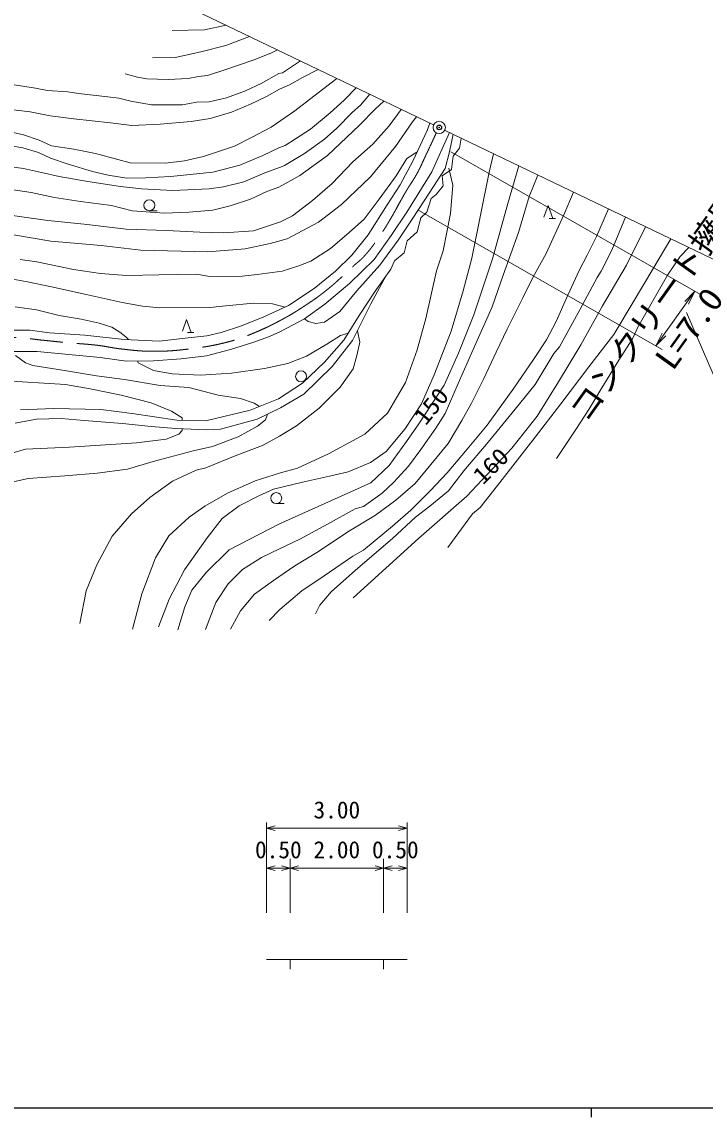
# Model space of a CAD drawing. Units: millimetres, scale not verified, with parts at other scales. Extents: x 40000 to 680000, y 20000 to 380000.
# Drawn here: x 207160 to 280169, y 204000 to 320978 of the extents above; entities that cross this region are included whole.
import ezdxf
from ezdxf.enums import TextEntityAlignment as Align

# ---------------------------------------------------------------- set-up
doc = ezdxf.new("R2010")
doc.units = ezdxf.units.MM
doc.header["$LTSCALE"] = 1000
doc.header["$PDMODE"] = 32
doc.header["$PDSIZE"] = 500
doc.linetypes.add('CHAIN', pattern=[18.5, 12, -1.5, 3.5, -1.5])
for name, color, linetype, lineweight in [('M-BMK', 2, 'CHAIN', 13), ('M-TTL-BAND', 7, 'Continuous', 25), ('M-WORK', 1, 'Continuous', 13)]:
    doc.layers.add(name, color=color, linetype=linetype, lineweight=lineweight)
doc.layers.add('M-OTRS', color=6, linetype='Continuous')
doc.styles.add('ＭＳ ゴシック', font='')
doc.styles.get('ＭＳ ゴシック').set_extended_font_data('MS Gothic')

# ---------------------------------------------------------------- blocks, each defined once
blk = doc.blocks.new('open_arrow')
at = {"color": 0, "linetype": 'Continuous', "lineweight": -2}
blk.add_lwpolyline([(7.5, 1.25), (0, 0), (7.5, -1.25)], dxfattribs=at)

msp = doc.modelspace()

# ---------------------------------------------------------------- linework, layer by layer
at = {"layer": 'M-BMK'}
msp.add_open_spline([(251445, 309131), (250900, 307949), (250762, 307646), (250311, 306700), (249946, 305937), (249777, 305491), (249367, 304751), (248943, 303985), (248632, 303600), (248188, 302845), (247461, 301607), (247121, 300875), (246382, 299644), (245932, 298892), (245662, 298481), (245160, 297761), (244641, 297017), (244329, 296611), (243724, 295935), (243359, 295527), (243093, 295359), (242688, 294991), (241584, 293990), (241012, 293376), (239856, 292437), (238747, 291534), (238070, 291096), (236870, 290318), (236007, 289758), (235501, 289477), (234593, 288994), (233343, 288330), (232612, 288014), (231299, 287486), (230444, 287143), (229946, 286992), (229052, 286763), (227802, 286442), (227085, 286316), (225805, 286147), (224048, 285915), (223053, 285797), (221281, 285793), (219876, 285791), (219090, 285897), (217695, 286055), (216716, 286166), (216181, 286327), (215202, 286440), (213955, 286583), (213250, 286601), (212001, 286717), (210924, 286817), (210322, 286888), (209246, 286994), (208182, 287098), (207591, 287254), (206522, 287255), (205090, 287257), (204289, 287109), (202875, 286886), (201266, 286633), (200371, 286419), (198812, 285947), (197083, 285424), (196162, 284986), (194472, 284347), (193285, 283898), (192584, 283728), (191440, 283177), (190036, 282502), (189316, 281995), (187962, 281223), (186657, 280477), (185938, 280038), (184638, 279284), (184170, 279012), (183909, 278857), (183438, 278591), (182913, 278295), (182622, 278123), (182084, 277852), (181502, 277560), (181178, 277389), (180575, 277144), (179878, 276861), (179478, 276722), (178759, 276498), (177852, 276216), (177341, 276047), (176405, 275883), (175747, 275767), (175364, 275805), (174697, 275806), (173528, 275806), (172873, 275868), (171711, 275990), (170691, 276097), (170133, 276261), (169126, 276452), (167696, 276723), (167237, 276828), (165478, 277211)], degree=3, knots=[0, 0, 0, 0, 1, 1, 1, 2, 2, 2, 3, 3, 3, 4, 4, 4, 5, 5, 5, 6, 6, 6, 7, 7, 7, 8, 8, 8, 9, 9, 9, 10, 10, 10, 11, 11, 11, 12, 12, 12, 13, 13, 13, 14, 14, 14, 15, 15, 15, 16, 16, 16, 17, 17, 17, 18, 18, 18, 19, 19, 19, 20, 20, 20, 21, 21, 21, 22, 22, 22, 23, 23, 23, 24, 24, 24, 25, 25, 25, 26, 26, 26, 27, 27, 27, 28, 28, 28, 29, 29, 29, 30, 30, 30, 31, 31, 31, 32, 32, 32, 33, 33, 33, 34, 34, 34, 34], dxfattribs=at)
at = {"layer": 'M-OTRS'}
msp.add_point((251755, 309708), dxfattribs=at)
at = {"layer": 'M-TTL-BAND'}
for p, q in [((40000, 205000), (579000, 205000)), ((268000, 205000), (268000, 204000))]:
    msp.add_line(p, q, dxfattribs=at)
at = {"layer": 'M-WORK'}
for p, q in [((222658, 323661), (251155, 309971)), ((226658, 320144), (228982, 320622)), ((223223, 320054), (226658, 320144)), ((228943, 318448), (231477, 319424)), ((226438, 317824), (228943, 318448)), ((221119, 317123), (223557, 317191)), ((223557, 317191), (225190, 317521)), ((225190, 317521), (226438, 317824)), ((231995, 316938), (233821, 317664)), ((233821, 317664), (234477, 317983)), ((227001, 315267), (228845, 315843)), ((228845, 315843), (231995, 316938)), ((235025, 315525), (236918, 316810)), ((237153, 315030), (238754, 315868)), ((238754, 315868), (238820, 315897)), ((218200, 315424), (219520, 315078)), ((219520, 315078), (220513, 314902)), ((220513, 314902), (222783, 314841)), ((222783, 314841), (224927, 314935)), ((224927, 314935), (226027, 315136)), ((226027, 315136), (227001, 315267)), ((232725, 314385), (234612, 315466)), ((234612, 315466), (235025, 315525)), ((235753, 314267), (237153, 315030)), ((238341, 313054), (240820, 314936)), ((206321, 314260), (208628, 313913)), ((208628, 313913), (209905, 313637)), ((209905, 313637), (212062, 313520)), ((212062, 313520), (213202, 313336)), ((229015, 312871), (231040, 313598)), ((231040, 313598), (232725, 314385)), ((233305, 313017), (234695, 313785)), ((234695, 313785), (235753, 314267)), ((241590, 312613), (242898, 313938)), ((213202, 313336), (216354, 312982)), ((216354, 312982), (217527, 312818)), ((217527, 312818), (218798, 312510)), ((218798, 312510), (221000, 312117)), ((224330, 312137), (225804, 312399)), ((225804, 312399), (227180, 312451)), ((227180, 312451), (229015, 312871)), ((231601, 312202), (233305, 313017)), ((236322, 311467), (238341, 313054)), ((240112, 311264), (241590, 312613)), ((243334, 312100), (244347, 313242)), ((244899, 311668), (245848, 312520)), ((205331, 311683), (208046, 311360)), ((208046, 311360), (210167, 310939)), ((221000, 312117), (224330, 312137)), ((227262, 310648), (229570, 311346)), ((229570, 311346), (231601, 312202)), ((233781, 309742), (236322, 311467)), ((238006, 309517), (240112, 311264)), ((240803, 309621), (242447, 311291)), ((242447, 311291), (243334, 312100)), ((243227, 309941), (244899, 311668)), ((246419, 309877), (247687, 311637)), ((210167, 310939), (212704, 310639)), ((212704, 310639), (216645, 310190)), ((216645, 310190), (218897, 309918)), ((218897, 309918), (221944, 310054)), ((221944, 310054), (225240, 310344)), ((225240, 310344), (227262, 310648)), ((247094, 307665), (248910, 310291)), ((248910, 310291), (249333, 310846)), ((250469, 309396), (250751, 310165)), ((204155, 309623), (207339, 308898)), ((207339, 308898), (209009, 308348)), ((231698, 308623), (233781, 309742)), ((235308, 307770), (238006, 309517)), ((239493, 308465), (240803, 309621)), ((239820, 306708), (243227, 309941)), ((244660, 307924), (246419, 309877)), ((248959, 306159), (250469, 309396)), ((250969, 304961), (252842, 309160)), ((252335, 309404), (286699, 292896)), ((252858, 307104), (253230, 308974)), ((205133, 307893), (207252, 307517)), ((209009, 308348), (210312, 307733)), ((210312, 307733), (212715, 307384)), ((226560, 306613), (229872, 307705)), ((229872, 307705), (231698, 308623)), ((234602, 307514), (235308, 307770)), ((237374, 306936), (239493, 308465)), ((242540, 306023), (244660, 307924)), ((244396, 304428), (247094, 307665)), ((253911, 307491), (254093, 308560)), ((207252, 307517), (208931, 307040)), ((208931, 307040), (210225, 306435)), ((212715, 307384), (215037, 306935)), ((215037, 306935), (217395, 306292)), ((224523, 306146), (226560, 306613)), ((230453, 305690), (232906, 306717)), ((232906, 306717), (234602, 307514)), ((235216, 305639), (237374, 306936)), ((236851, 304565), (239820, 306708)), ((248293, 306384), (249064, 306898)), ((249064, 306898), (249376, 307054)), ((252383, 305319), (252858, 307104)), ((253007, 307086), (279733, 291830)), ((253066, 305225), (253263, 306627)), ((253263, 306627), (253911, 307491)), ((257076, 304937), (257549, 306899)), ((204658, 305690), (207330, 305331)), ((207330, 305331), (209244, 304907)), ((210225, 306435), (212096, 305783)), ((212096, 305783), (214702, 305012)), ((217395, 306292), (218716, 305935)), ((218716, 305935), (222514, 305889)), ((222514, 305889), (224523, 306146)), ((227547, 304913), (230453, 305690)), ((233122, 304842), (234805, 305446)), ((234805, 305446), (235216, 305639)), ((240305, 303724), (242540, 306023)), ((247165, 304530), (248293, 306384)), ((247592, 303587), (248959, 306159)), ((250688, 302699), (252383, 305319)), ((253207, 303550), (252776, 305348)), ((260247, 305603), (259075, 301582)), ((209244, 304907), (211145, 304470)), ((211145, 304470), (214215, 303918)), ((214702, 305012), (216363, 304618)), ((216363, 304618), (218390, 304288)), ((218390, 304288), (220409, 304306)), ((220409, 304306), (223024, 304453)), ((223024, 304453), (227547, 304913)), ((230887, 303905), (233122, 304842)), ((234610, 303327), (236851, 304565)), ((241303, 301479), (244396, 304428)), ((245348, 302053), (247165, 304530)), ((248308, 300645), (250969, 304961)), ((252059, 304542), (253066, 305225)), ((252166, 303463), (252059, 304542)), ((255235, 295729), (257076, 304937)), ((261361, 302340), (262292, 304621)), ((205296, 303195), (208147, 302763)), ((214215, 303918), (217683, 303404)), ((217683, 303404), (219956, 303147)), ((219956, 303147), (223296, 302967)), ((223296, 302967), (227175, 303147)), ((227175, 303147), (228703, 303378)), ((228703, 303378), (230887, 303905)), ((233319, 302848), (234610, 303327)), ((238199, 301913), (240305, 303724)), ((246207, 301429), (247592, 303587)), ((251429, 302545), (252166, 303463)), ((252973, 300528), (253207, 303550)), ((208147, 302763), (210637, 302212)), ((210637, 302212), (213422, 301806)), ((213422, 301806), (216725, 301354)), ((229413, 301347), (231595, 302049)), ((231595, 302049), (233319, 302848)), ((236067, 300269), (238199, 301913)), ((243752, 299925), (245348, 302053)), ((248954, 300001), (250688, 302699)), ((250440, 300639), (250890, 302132)), ((250890, 302132), (251429, 302545)), ((260218, 298487), (261361, 302340)), ((265079, 300377), (266113, 302785)), ((216725, 301354), (218947, 300790)), ((218947, 300790), (222414, 300535)), ((220774, 300807), (221612, 300807)), ((222414, 300535), (225002, 300659)), ((225002, 300659), (227571, 300862)), ((227571, 300862), (229413, 301347)), ((238858, 299591), (241303, 301479)), ((244157, 298228), (246207, 301429)), ((246617, 298146), (248308, 300645)), ((249592, 300823), (275564, 285997)), ((249793, 300046), (250440, 300639)), ((259075, 301582), (257458, 295658)), ((262949, 300113), (263386, 301372)), ((263386, 301372), (263890, 299984)), ((268553, 298063), (269828, 301001)), ((203865, 300603), (209940, 299768)), ((209940, 299768), (213819, 299370)), ((233819, 299318), (234808, 299639)), ((234808, 299639), (236067, 300269)), ((235513, 297793), (238858, 299591)), ((241834, 298218), (243752, 299925)), ((247374, 297676), (248954, 300001)), ((249415, 298571), (249793, 300046)), ((252182, 296536), (252973, 300528)), ((263198, 296230), (265079, 300377)), ((263489, 299984), (264182, 299984)), ((271679, 300111), (270197, 296604)), ((213819, 299370), (218289, 298830)), ((218289, 298830), (222631, 298689)), ((222631, 298689), (226163, 298509)), ((226163, 298509), (228745, 298432)), ((228745, 298432), (231905, 298663)), ((231905, 298663), (233819, 299318)), ((248336, 297600), (249415, 298571)), ((258586, 293940), (260218, 298487)), ((271783, 294993), (273792, 299096)), ((206273, 298224), (210247, 297541)), ((210247, 297541), (215642, 297110)), ((231035, 296750), (233679, 297325)), ((233679, 297325), (235513, 297793)), ((240155, 296759), (241834, 298218)), ((242413, 296052), (244157, 298228)), ((244801, 295610), (246617, 298146)), ((245408, 294979), (247374, 297676)), ((248013, 296305), (248336, 297600)), ((267564, 296046), (268553, 298063)), ((276497, 297797), (274590, 294585)), ((215642, 297110), (219886, 296588)), ((219886, 296588), (227025, 296426)), ((227025, 296426), (231035, 296750)), ((238027, 295429), (240155, 296759)), ((240669, 294362), (242413, 296052)), ((246970, 295460), (248013, 296305)), ((251463, 294396), (252182, 296536)), ((261766, 293679), (263198, 296230)), ((266716, 294428), (267564, 296046)), ((270197, 296604), (269067, 294337)), ((277518, 295921), (278437, 296865)), ((206979, 295613), (208759, 295347)), ((208759, 295347), (212686, 294530)), ((234990, 294356), (236761, 294915)), ((236761, 294915), (238027, 295429)), ((242158, 293039), (244801, 295610)), ((242955, 292256), (245408, 294979)), ((246574, 294579), (246970, 295460)), ((254317, 292266), (255235, 295729)), ((257458, 295658), (255444, 289692)), ((269212, 290642), (271783, 294993)), ((276144, 293930), (277518, 295921)), ((204600, 293774), (207760, 293222)), ((212686, 294530), (215567, 294117)), ((215567, 294117), (218347, 293897)), ((218347, 293897), (221787, 293952)), ((221787, 293952), (225852, 294016)), ((225852, 294016), (227210, 293768)), ((227210, 293768), (230696, 293814)), ((230696, 293814), (232302, 294007)), ((232302, 294007), (234990, 294356)), ((238385, 292492), (240669, 294362)), ((244455, 290852), (246084, 293882)), ((244919, 292223), (246574, 294579)), ((250330, 289307), (251463, 294396)), ((257405, 290549), (258586, 293940)), ((260675, 291514), (261766, 293679)), ((265509, 291794), (266716, 294428)), ((268618, 293669), (266819, 290278)), ((269067, 294337), (268618, 293669)), ((274590, 294585), (272478, 291040)), ((272984, 288381), (276144, 293930)), ((207760, 293222), (210316, 292669)), ((210316, 292669), (214028, 291873)), ((235652, 290676), (238385, 292492)), ((239532, 290845), (242158, 293039)), ((214028, 291873), (217869, 291012)), ((241131, 290046), (242955, 292256)), ((243211, 289616), (244919, 292223)), ((253018, 287957), (254317, 292266)), ((259023, 288165), (260675, 291514)), ((264237, 288981), (265509, 291794)), ((279082, 292202), (274913, 286369)), ((206452, 290554), (208738, 290233)), ((208738, 290233), (211140, 289604)), ((217869, 291012), (220065, 290627)), ((220065, 290627), (221902, 290447)), ((221902, 290447), (227246, 290486)), ((227246, 290486), (228967, 290640)), ((228967, 290640), (231908, 290922)), ((231908, 290922), (233951, 290858)), ((233026, 289471), (235652, 290676)), ((233951, 290858), (235286, 290508)), ((237374, 289280), (239532, 290845)), ((242501, 286934), (244455, 290852)), ((255375, 285989), (257405, 290549)), ((266819, 290278), (264597, 286271)), ((266892, 286470), (269212, 290642)), ((272478, 291040), (270403, 287603)), ((211140, 289604), (213478, 289231)), ((213478, 289231), (215405, 288807)), ((224309, 287932), (224746, 289191)), ((224746, 289191), (225251, 287804)), ((230634, 288500), (233026, 289471)), ((234785, 287914), (237374, 289280)), ((237374, 289280), (237753, 288968)), ((237753, 288968), (238588, 288749)), ((239513, 288916), (241131, 290046)), ((241557, 286972), (243211, 289616)), ((249413, 285963), (250330, 289307)), ((255444, 289692), (253833, 285588)), ((263222, 287003), (264237, 288981)), ((278164, 289948), (290990, 260245)), ((205225, 288050), (208012, 288068)), ((208012, 288068), (210116, 287762)), ((215405, 288807), (216779, 288371)), ((216779, 288371), (217640, 287844)), ((217640, 287844), (218282, 287356)), ((224849, 287804), (225543, 287804)), ((226912, 287457), (228441, 287798)), ((228441, 287798), (230634, 288500)), ((233634, 287392), (234785, 287914)), ((238588, 288749), (239513, 288916)), ((243270, 286778), (243024, 287982)), ((251220, 283282), (253018, 287957)), ((257840, 285688), (259023, 288165)), ((272419, 287135), (272984, 288381)), ((210116, 287762), (213875, 287511)), ((213875, 287511), (218100, 287061)), ((218100, 287061), (221841, 286863)), ((218282, 287356), (218536, 287038)), ((221841, 286863), (224592, 287205)), ((224592, 287205), (226912, 287457)), ((229462, 285990), (231836, 286745)), ((231836, 286745), (233634, 287392)), ((239489, 284635), (241557, 286972)), ((239730, 286545), (241220, 287470)), ((240317, 284182), (242501, 286934)), ((241220, 287470), (242036, 287738)), ((242946, 285339), (243270, 286778)), ((261848, 284935), (263222, 287003)), ((270403, 287603), (267757, 284148)), ((270942, 284862), (272419, 287135)), ((205797, 285774), (208782, 285774)), ((208782, 285774), (211425, 285522)), ((211425, 285522), (215525, 285126)), ((226872, 285306), (229462, 285990)), ((237559, 285273), (239730, 286545)), ((248136, 282474), (249413, 285963)), ((253833, 285588), (252297, 282190)), ((253795, 282341), (255375, 285989)), ((256518, 282899), (257840, 285688)), ((264019, 285552), (262003, 282238)), ((264597, 286271), (264019, 285552)), ((264518, 282549), (266892, 286470)), ((206478, 285345), (207534, 284556)), ((207534, 284556), (208332, 284272)), ((208332, 284272), (211717, 283739)), ((215525, 285126), (218331, 284749)), ((218331, 284749), (221208, 284785)), ((219505, 284763), (219598, 284546)), ((219598, 284546), (221209, 283740)), ((221208, 284785), (224175, 284983)), ((224175, 284983), (226872, 285306)), ((233102, 283950), (235581, 284503)), ((235581, 284503), (237559, 285273)), ((237133, 282405), (239489, 284635)), ((242548, 283907), (242946, 285339)), ((259716, 281865), (261848, 284935)), ((269118, 281895), (270942, 284862)), ((211717, 283739), (215130, 283189)), ((215130, 283189), (218112, 282767)), ((221209, 283740), (223211, 283372)), ((223211, 283372), (226243, 283257)), ((226243, 283257), (229557, 283449)), ((229557, 283449), (233102, 283950)), ((237271, 281218), (240317, 284182)), ((241187, 281980), (242548, 283907)), ((249871, 280189), (251220, 283282)), ((267757, 284148), (264738, 280192)), ((207201, 282527), (205403, 282656)), ((211825, 282232), (207201, 282527)), ((214471, 281795), (211825, 282232)), ((218112, 282767), (221929, 282125)), ((221929, 282125), (225002, 281923)), ((225002, 281923), (228140, 281097)), ((234597, 280732), (237133, 282405)), ((238926, 279720), (241187, 281980)), ((246230, 279201), (248136, 282474)), ((252297, 282190), (249578, 278061)), ((252408, 279156), (253795, 282341)), ((255197, 280247), (256518, 282899)), ((262003, 282238), (259870, 279617)), ((262235, 278881), (264518, 282549)), ((217772, 281101), (214471, 281795)), ((220970, 280292), (217772, 281101)), ((228140, 281097), (230535, 280758)), ((230535, 280758), (231975, 280244)), ((234785, 279759), (237271, 281218)), ((256890, 277909), (259716, 281865)), ((267730, 279595), (269118, 281895)), ((206994, 279546), (210573, 279690)), ((210573, 279690), (215608, 279564)), ((223141, 279406), (220970, 280292)), ((231558, 279510), (234597, 280732)), ((231975, 280244), (232547, 279907)), ((232317, 278558), (234785, 279759)), ((236511, 277819), (238926, 279720)), ((248091, 277491), (249871, 280189)), ((254188, 278403), (255197, 280247)), ((259870, 279617), (256993, 276098)), ((264738, 280192), (262015, 276621)), ((266426, 277539), (267730, 279595)), ((206457, 278130), (208714, 278534)), ((208714, 278534), (211348, 278617)), ((211348, 278617), (213806, 278415)), ((213806, 278415), (217908, 278066)), ((215608, 279564), (218935, 279150)), ((218935, 279150), (223700, 278449)), ((224271, 278699), (223141, 279406)), ((223700, 278449), (226811, 278377)), ((224271, 278435), (224271, 278699)), ((226811, 278377), (231558, 279510)), ((228381, 277475), (232317, 278558)), ((232321, 277790), (233184, 278474)), ((233184, 278474), (233401, 279086)), ((243802, 276935), (246230, 279201)), ((251393, 277576), (252408, 279156)), ((259519, 275464), (262235, 278881)), ((217908, 278066), (220963, 277763)), ((220963, 277763), (223596, 277543)), ((223596, 277543), (226899, 277396)), ((223925, 276927), (224271, 277351)), ((224271, 277351), (224271, 277513)), ((226899, 277396), (228381, 277475)), ((230271, 276657), (232321, 277790)), ((234700, 276740), (236511, 277819)), ((246095, 275100), (248091, 277491)), ((249578, 278061), (248269, 276173)), ((249788, 275302), (251393, 277576)), ((252702, 275962), (254188, 278403)), ((254578, 275135), (256890, 277909)), ((264281, 274329), (266426, 277539)), ((219390, 276002), (222589, 276426)), ((222589, 276426), (223925, 276927)), ((227520, 275632), (230271, 276657)), ((232889, 275751), (234700, 276740)), ((239936, 274849), (242939, 276486)), ((242939, 276486), (243802, 276935)), ((248269, 276173), (246406, 273605)), ((256993, 276098), (254399, 273041)), ((262015, 276621), (257995, 271457)), ((204503, 274473), (207548, 275334)), ((207548, 275334), (212262, 275552)), ((212262, 275552), (219390, 276002)), ((221190, 274032), (225470, 275165)), ((225470, 275165), (227520, 275632)), ((230127, 274710), (232889, 275751)), ((244404, 273931), (246095, 275100)), ((248478, 273517), (249788, 275302)), ((250876, 273687), (252702, 275962)), ((252600, 272810), (254578, 275135)), ((254700, 270321), (259519, 275464)), ((218438, 273205), (221190, 274032)), ((226826, 273349), (230127, 274710)), ((236627, 273321), (239936, 274849)), ((242030, 272924), (244404, 273931)), ((211749, 272485), (215202, 272773)), ((215202, 272773), (218438, 273205)), ((223256, 271936), (225799, 273092)), ((225799, 273092), (226826, 273349)), ((232096, 271972), (234793, 272799)), ((234793, 272799), (236627, 273321)), ((240016, 272456), (242030, 272924)), ((246406, 273605), (244442, 271742)), ((246898, 271821), (248478, 273517)), ((249169, 271669), (250876, 273687)), ((250840, 270922), (252600, 272810)), ((254399, 273041), (252754, 270896)), ((205131, 271604), (207847, 272216)), ((207847, 272216), (211749, 272485)), ((220841, 270176), (223256, 271936)), ((229146, 270659), (232096, 271972)), ((234064, 271071), (237139, 271809)), ((244442, 271742), (234624, 267336)), ((237139, 271809), (240016, 272456)), ((245652, 270640), (246898, 271821)), ((247105, 269907), (249169, 271669)), ((257995, 271457), (256132, 269094)), ((226719, 269257), (229146, 270659)), ((230378, 269273), (232464, 270370)), ((232464, 270370), (234064, 271071)), ((243661, 269201), (245652, 270640)), ((248708, 268815), (250840, 270922)), ((249537, 265813), (254700, 270321)), ((252754, 270896), (250764, 269264)), ((218863, 268442), (220841, 270176)), ((225046, 268070), (226719, 269257)), ((228579, 267942), (230378, 269273)), ((234338, 269524), (235176, 269524)), ((242787, 268957), (243661, 269201)), ((244931, 268301), (247105, 269907)), ((250764, 269264), (249222, 268096)), ((256132, 269094), (255310, 268426)), ((216795, 266040), (218863, 268442)), ((222870, 266074), (225046, 268070)), ((226943, 265874), (228579, 267942)), ((239807, 267338), (242787, 268957)), ((241986, 266521), (244931, 268301)), ((246755, 267120), (248708, 268815)), ((249222, 268096), (246769, 265809)), ((255310, 268426), (252664, 264829)), ((234624, 267336), (229312, 264592)), ((236866, 265746), (239807, 267338)), ((243660, 264564), (246755, 267120)), ((215176, 262996), (216795, 266040)), ((221432, 263736), (222870, 266074)), ((224541, 262449), (226943, 265874)), ((234682, 264705), (236866, 265746)), ((238848, 264411), (241986, 266521)), ((242575, 259480), (249537, 265813)), ((246769, 265809), (242800, 262405)), ((229312, 264592), (226845, 262175)), ((232756, 263755), (234682, 264705)), ((236334, 262888), (238848, 264411)), ((242517, 263908), (243660, 264564)), ((219975, 259888), (221432, 263736)), ((230752, 262496), (232756, 263755)), ((239472, 261815), (242517, 263908)), ((214020, 260208), (215176, 262996)), ((222899, 259321), (224541, 262449)), ((226845, 262175), (225334, 260287)), ((229198, 260967), (230752, 262496)), ((234040, 261310), (236334, 262888)), ((242800, 262405), (240205, 260106)), ((227888, 258951), (229198, 260967)), ((232013, 259851), (234040, 261310)), ((237058, 260196), (239472, 261815)), ((213365, 256728), (214020, 260208)), ((218986, 256129), (219975, 259888)), ((225334, 260287), (224579, 258499)), ((230535, 258081), (232013, 259851)), ((234720, 258205), (237058, 260196)), ((240205, 260106), (238998, 258668)), ((221759, 256359), (222899, 259321)), ((226783, 256086), (227888, 258951)), ((238998, 258668), (238548, 257768)), ((224579, 258499), (223823, 256057)), ((229453, 256108), (230535, 258081)), ((233590, 257049), (234720, 258205)), ((233316, 225816), (233316, 235460)), ((248316, 225816), (248316, 235460)), ((233316, 234850), (234216, 235100)), ((233316, 234850), (248316, 234850)), ((233316, 234850), (234216, 234600)), ((248316, 234850), (247416, 235100)), ((248316, 234850), (247416, 234600)), ((233316, 230591), (234216, 230841)), ((233316, 230591), (235816, 230591)), ((233316, 230591), (234216, 230341)), ((235816, 230591), (234916, 230841)), ((235816, 230591), (234916, 230341)), ((235816, 225816), (235816, 231591)), ((235816, 230591), (236716, 230841)), ((235816, 230591), (245816, 230591)), ((235816, 230591), (236716, 230341)), ((245816, 230591), (244916, 230841)), ((245816, 230591), (244916, 230341)), ((245816, 225816), (245816, 231591)), ((245816, 230591), (246716, 230841)), ((245816, 230591), (248316, 230591)), ((245816, 230591), (246716, 230341)), ((248316, 230591), (247416, 230841)), ((248316, 230591), (247416, 230341)), ((235816, 220816), (233316, 220816)), ((235816, 220816), (245816, 220816)), ((235816, 220816), (235816, 219816)), ((245816, 220816), (245816, 219816)), ((245816, 220816), (248316, 220816))]:
    msp.add_line(p, q, dxfattribs=at)
for centre, radius in [((251755, 309708), 655), ((220774, 301393), 586), ((236992, 283118), 586), ((234338, 270110), 586)]:
    msp.add_circle(centre, radius, dxfattribs=at)

# ---------------------------------------------------------------- block references
at = {"layer": 'M-WORK', "xscale": 200, "yscale": 200}
for p, rotation in [((279082, 292202), 234.4), ((274913, 286369), 54.4)]:
    msp.add_blockref('open_arrow', p, dxfattribs=dict(at, rotation=rotation))

# ---------------------------------------------------------------- texts
at = {"layer": 'M-WORK', "style": 'ＭＳ ゴシック'}
for s, width, p in [('コンクリート擁壁', 1.05, (276713, 289489)), ('L=7.0', 1.1, (280130, 287047))]:
    msp.add_text(s, height=2566, rotation=54.444, dxfattribs=dict(at, width=width)).set_placement(p, align=Align.BOTTOM_CENTER)
at = {"layer": 'M-WORK', "style": 'ＭＳ ゴシック', "width": 1.1}
for s, rotation, p in [('150', 50.757, (250742, 277435)), ('160', 44.785, (256832, 271074))]:
    msp.add_text(s, height=1833, rotation=rotation, dxfattribs=at).set_placement(p, align=Align.BOTTOM_LEFT)
at = {"layer": 'M-WORK', "style": 'ＭＳ ゴシック'}
for s, p in [('3.00', (240816, 235350)), ('0.50', (234566, 231091)), ('2.00', (240816, 231091)), ('0.50', (247066, 231091))]:
    msp.add_text(s, height=1833, dxfattribs=at).set_placement(p, align=Align.BOTTOM_CENTER)

doc.saveas('drawing.dxf')
